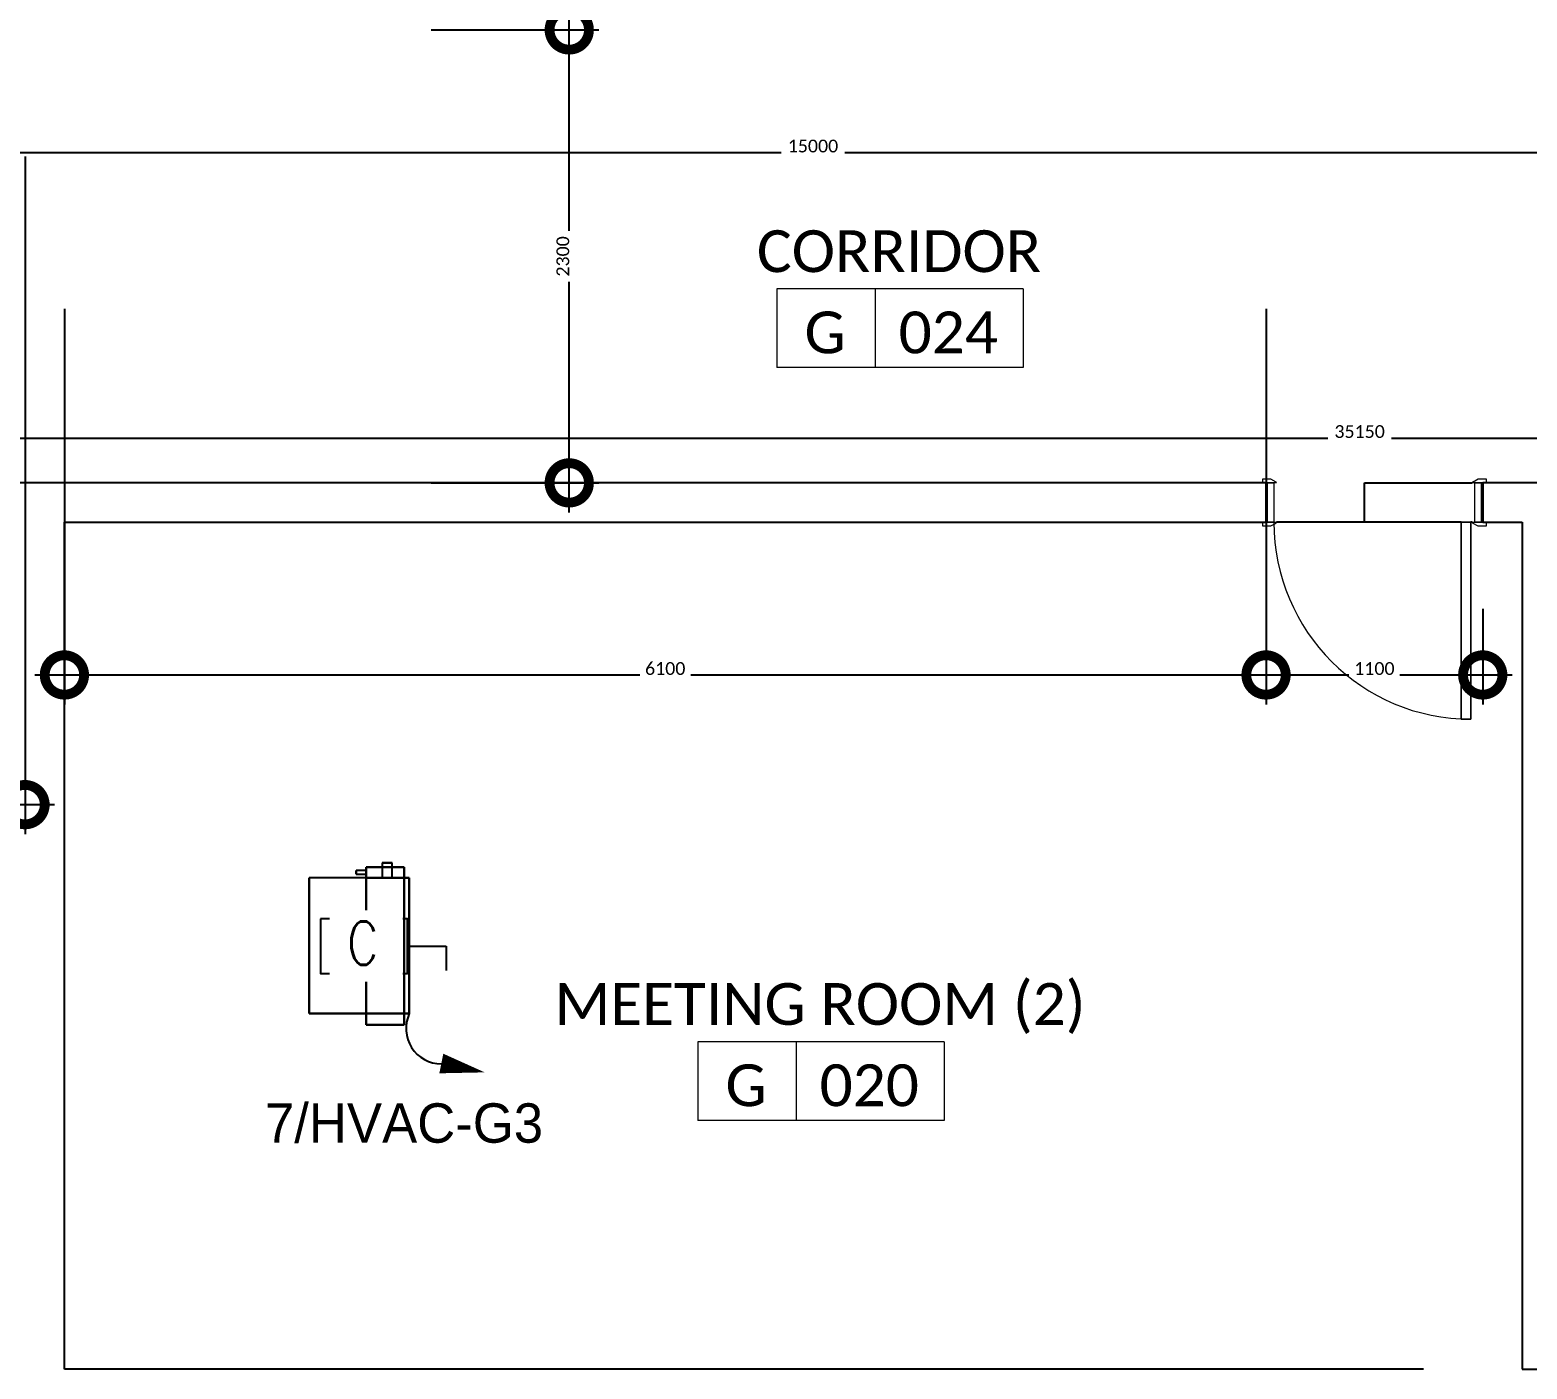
# Model space of a CAD drawing. Header units: metres. Extents: x 22.6 to 101.3, y 9.4 to 67.4.
# Drawn here: x 40.32 to 47.92, y 18.65 to 25.45 of the extents above; entities that cross this region are included whole.
import ezdxf

# ---------------------------------------------------------------- set-up
doc = ezdxf.new("R2010")
doc.units = ezdxf.units.M
doc.set_wipeout_variables(frame=1)
doc.linetypes.add('ECG_Line-Ptrn-Sold', pattern=[9144.001, 9144, -0.001])
for name, color, linetype in [('00', 252, 'Continuous'), ('E- symbol Disc', 7, 'Continuous'), ('HVAC', 1, 'Continuous'), ('LEGEND$0$E-SOCKET', 3, 'Continuous')]:
    doc.layers.add(name, color=color, linetype=linetype)
for name, color, linetype, lineweight in [('A-DIM', 7, 'Continuous', 5), ('A-DOOR', 5, 'Continuous', 5), ('A-TEXT', 7, 'ECG_Line-Ptrn-Sold', 13), ('M-EQPM', 1, 'Continuous', 25)]:
    doc.layers.add(name, color=color, linetype=linetype, lineweight=lineweight)
doc.styles.add('Calibri', font='calibri.ttf', dxfattribs={"height": 0.212639})
doc.styles.add('ROMANS1', font='romans.shx', dxfattribs={"width": 0.8, "height": 250})
doc.dimstyles.new('ECG_Dimn-Detl-100', dxfattribs={"dimscale": 0.3048, "dimtxt": 0.25, "dimasz": 1.312336, "dimexe": 0.492126, "dimexo": 0.0625, "dimgap": 0, "dimtad": 1, "dimdec": 0, "dimlfac": 1000, "dimzin": 0, "dimdsep": 46, "dimtxsty": 'Calibri', "dimblk1": 'DOTSMALL', "dimblk2": 'DOTSMALL', "dimsah": 1, "dimcen": 0.09, "dimdle": 0.492126, "dimazin": 0, "dimtfac": 1, "dimtdec": 4, "dimtix": 1, "dimtmove": 0, "dimatfit": 3, "dimfxl": 0.492126, "dimfxlon": 1, "dimtvp": 1, "dimtolj": 1, "dimtzin": 0, "dimarcsym": 2})
doc.dimstyles.new('ECG_Dimn-Detl-100_2', dxfattribs={"dimscale": 0.3048, "dimtxt": 0.25, "dimasz": 1.312336, "dimexe": 0.492126, "dimexo": 0.0625, "dimgap": 0, "dimtad": 1, "dimdec": 0, "dimlfac": 1000, "dimzin": 0, "dimdsep": 46, "dimtxsty": 'Calibri', "dimblk1": 'DOTSMALL', "dimblk2": 'DOTSMALL', "dimsah": 1, "dimcen": 0.09, "dimdle": 0.492126, "dimazin": 0, "dimtfac": 1, "dimtdec": 4, "dimtix": 1, "dimtmove": 0, "dimatfit": 3, "dimfxl": 0.492126, "dimfxlon": 1, "dimtvp": 1, "dimtolj": 1, "dimtzin": 0, "dimarcsym": 2})

# ---------------------------------------------------------------- blocks, each defined once
blk = doc.blocks.new('ECG_ Door-Single Leaf-Gnrc - 1100x2200 mm-2068461-GROUND FLOOR PLAN')
at = {"layer": 'A-DOOR'}
for p, q in [((-0.567, 0.12), (-0.527, 0.12)), ((-0.567, 0.1), (-0.567, 0.12)), ((-0.497, 0.1), (-0.55, 0.1)), ((-0.542, 0.1), (-0.51, 0.1)), ((-0.542, -0.1), (-0.542, 0.1)), ((-0.527, 0.12), (-0.501, 0.106)), ((-0.51, 0.1), (-0.51, -0.1)), ((0.55, 0.1), (0.497, 0.1)), ((0.501, 0.106), (0.527, 0.12)), ((0.51, 0.1), (0.542, 0.1)), ((0.51, -0.1), (0.51, 0.1)), ((0.527, 0.12), (0.567, 0.12)), ((0.542, 0.1), (0.542, -0.1)), ((0.567, 0.12), (0.567, 0.1)), ((-0.567, -0.12), (-0.567, -0.1)), ((-0.527, -0.12), (-0.567, -0.12)), ((-0.55, -0.1), (-0.497, -0.1)), ((-0.51, -0.1), (-0.542, -0.1)), ((-0.501, -0.106), (-0.527, -0.12)), ((0.44, -0.1), (0.49, -0.1)), ((0.44, -1.1), (0.44, -0.1)), ((0.44, -0.1), (0.44, -1.1)), ((0.49, -0.1), (0.44, -0.1)), ((0.49, -0.1), (0.49, -1.1)), ((0.49, -1.1), (0.49, -0.1)), ((0.497, -0.1), (0.55, -0.1)), ((0.527, -0.12), (0.501, -0.106)), ((0.542, -0.1), (0.51, -0.1)), ((0.567, -0.12), (0.527, -0.12)), ((0.567, -0.1), (0.567, -0.12)), ((0.49, -1.1), (0.44, -1.1)), ((0.44, -1.1), (0.49, -1.1))]:
    blk.add_line(p, q, dxfattribs=at)
for centre, radius, start, end in [((-0.505, 0.099), 0.00806, 7.12502, 60.25512), ((0.505, 0.099), 0.00806, 119.74488, 172.87498), ((0.49, -0.1), 1, 180, 270), ((-0.505, -0.099), 0.00806, 299.74488, 352.87498), ((0.505, -0.099), 0.00806, 187.12502, 240.25512)]:
    blk.add_arc(centre, radius, start, end, dxfattribs=at)
blk = doc.blocks.new('ECG_G-Tag-Room - ECG_G-Tag-Room-Engl-1568319-GROUND FLOOR PLAN')
at = {"layer": 'A-TEXT'}
for p, q in [((-0.00625, 0), (-0.00625, -0.004)), ((0.00625, 0), (-0.00625, 0)), ((-0.00125, -0.004), (-0.00125, 0)), ((0.00625, 0), (0.00625, -0.004)), ((0.00625, -0.004), (-0.00625, -0.004))]:
    blk.add_line(p, q, dxfattribs=at)
blk = doc.blocks.new('_DotSmall')
at = {"color": 0, "linetype": 'ByBlock', "const_width": 0.5}
blk.add_lwpolyline([(-0.0625, 0, 1), (0.0625, 0, 1)], format="xyb", close=True, dxfattribs=at)
blk = doc.blocks.new('ECG_MECHEQ-Split Unit-Concealed-Horizontal-Plenum-2Pipe _4_ - CSU-03-1692105-GROUND FLOOR PLAN')
at = {"layer": 'M-EQPM'}
for p, q in [((-192.6, 147.6), (497.4, 147.6)), ((497.4, 147.6), (-192.6, 147.6)), ((-192.6, 147.6), (-192.6, 147.6)), ((-192.6, 147.6), (-192.6, -141.3)), ((-192.6, -141.3), (-192.6, 147.6)), ((497.4, 147.6), (497.4, 147.6)), ((497.4, -141.3), (497.4, 147.6)), ((497.4, -141.3), (497.4, 147.6)), ((550.3, -141.3), (-249.7, -141.3)), ((-249.7, -141.3), (-249.7, -335)), ((-249.7, -335), (-249.7, -141.3)), ((-249.7, -141.3), (550.3, -141.3)), ((-249.7, -141.3), (-249.7, -141.3)), ((497.4, -141.3), (-192.6, -141.3)), ((-192.6, -141.3), (-192.6, -335)), ((-192.6, -335), (-192.6, -141.3)), ((-192.6, -141.3), (497.4, -141.3)), ((-192.6, -141.3), (-192.6, -141.3)), ((-192.6, -141.3), (-192.6, -141.3)), ((-192.6, -141.3), (497.4, -141.3)), ((497.4, -141.3), (-192.6, -141.3)), ((497.4, -335), (497.4, -141.3)), ((497.4, -141.3), (497.4, -335)), ((497.4, -141.3), (497.4, -141.3)), ((497.4, -141.3), (497.4, -141.3)), ((515.3, -90.5), (515.3, -141.3)), ((515.3, -90.5), (534.4, -90.5)), ((534.4, -90.5), (515.3, -90.5)), ((515.3, -141.3), (534.4, -141.3)), ((534.4, -141.3), (515.3, -141.3)), ((534.4, -141.3), (534.4, -90.5)), ((550.3, -335), (550.3, -141.3)), ((550.3, -141.3), (550.3, -335)), ((550.3, -141.3), (550.3, -141.3)), ((573.4, -222.8), (497.4, -222.8)), ((497.4, -272.8), (497.4, -222.8)), ((497.4, -222.8), (497.4, -272.8)), ((573.4, -272.8), (573.4, -222.8)), ((573.4, -222.8), (573.4, -272.8)), ((497.4, -272.8), (573.4, -272.8)), ((-249.7, -335), (550.3, -335)), ((550.3, -335), (-249.7, -335)), ((-249.7, -335), (-249.7, -335)), ((497.4, -335), (-192.6, -335)), ((-192.6, -335), (-192.6, -360.4)), ((-192.6, -360.4), (-192.6, -335)), ((-192.6, -335), (497.4, -335)), ((-192.6, -335), (-192.6, -335)), ((-192.6, -335), (497.4, -335)), ((497.4, -335), (-192.6, -335)), ((-192.6, -335), (-192.6, -335)), ((-192.6, -360.4), (497.4, -360.4)), ((497.4, -360.4), (-192.6, -360.4)), ((-192.6, -360.4), (-192.6, -360.4)), ((497.4, -360.4), (497.4, -335)), ((497.4, -335), (497.4, -360.4)), ((497.4, -335), (497.4, -335)), ((497.4, -335), (497.4, -335)), ((497.4, -360.4), (497.4, -360.4)), ((550.3, -335), (550.3, -335))]:
    blk.add_line(p, q, dxfattribs=at)
blk = doc.blocks.new('A$C7b4cc595')
at = {"layer": 'M-EQPM', "rotation": 89.99999999999967}
blk.add_blockref('ECG_MECHEQ-Split Unit-Concealed-Horizontal-Plenum-2Pipe _4_ - CSU-03-1692105-GROUND FLOOR PLAN', (-45709.6, -34002.4), dxfattribs=at)
blk = doc.blocks.new('*U837')
at = {"layer": 'HVAC', "color": 0}
for p, q in [((0.0594, 0.0955), (0.0594, 0.1792)), ((0.0594, 0.1792), (0.1123, 0.1792))]:
    blk.add_line(p, q, dxfattribs=at)
blk.add_lwpolyline([(0, -0.0935), (0.1187, -0.0935), (0.1187, 0.0955), (0, 0.0955)], close=True, dxfattribs=at)
at = {"color": 0}
blk.add_wipeout([(-0.0179, 0.0845), (0.1368, 0.0845), (0.1368, -0.0738), (-0.0179, -0.0738)], dxfattribs=at).dxf.layer = 'Defpoints'

msp = doc.modelspace()

# ---------------------------------------------------------------- linework, layer by layer
at = {"layer": '00', "color": 252}
for p, q in [((46.5939, 23.1473), (40.0939, 23.1473)), ((46.5939, 22.9473), (46.5939, 23.1473)), ((47.0939, 22.9473), (47.0939, 23.1473)), ((47.0939, 23.1473), (47.6409, 23.1473)), ((48.2939, 23.1473), (47.6939, 23.1473)), ((47.6939, 23.1473), (47.6939, 22.9473)), ((40.4939, 18.6473), (40.4939, 22.9473)), ((40.4939, 22.9473), (46.5939, 22.9473)), ((47.5839, 22.9473), (46.6469, 22.9473)), ((47.6409, 22.9473), (47.6339, 22.9473)), ((47.6939, 22.9473), (47.8939, 22.9473)), ((47.8939, 22.9473), (47.8939, 18.6473)), ((47.3939, 18.6473), (40.4939, 18.6473)), ((47.8939, 18.6473), (48.0939, 18.6473))]:
    msp.add_line(p, q, dxfattribs=at)
at = {"layer": 'HVAC'}
msp.add_lwpolyline([(42.4073, 20.1989, 0.1015, 0, 0), (42.6275, 20.154, 0, 0, 0)], format="xyseb", dxfattribs=at)
msp.add_arc((42.408, 20.3768), 0.1799, 155.19292, 269.88259, dxfattribs=at)

# ---------------------------------------------------------------- block references
at = {"layer": '00', "color": 252, "xscale": 99.99999999999993, "yscale": 99.99999999999993, "zscale": 99.99999999999993}
for p in [(44.7358, 24.1325), (44.3346, 20.3097)]:
    msp.add_blockref('ECG_G-Tag-Room - ECG_G-Tag-Room-Engl-1568319-GROUND FLOOR PLAN', p, dxfattribs=at)
at = {"layer": '00', "color": 252}
msp.add_blockref('ECG_ Door-Single Leaf-Gnrc - 1100x2200 mm-2068461-GROUND FLOOR PLAN', (47.1439, 23.0473), dxfattribs=at)
at = {"layer": 'HVAC', "xscale": 0.001, "yscale": 0.001, "zscale": 0.001}
msp.add_blockref('A$C7b4cc595', (87.5939, 54.6473), dxfattribs=at)

# ---------------------------------------------------------------- texts
at = {"layer": '00', "color": 252, "attachment_point": 2, "line_spacing_factor": 1.156427, "style": 'Calibri'}
for s, insert, char_height, width in [('CORRIDOR', (44.7309, 24.4301), 0.21264, 1.752), ('\\fCalibri|b0|i0|c178|p34|;G', (44.3554, 24.0176), 0.212639, 0.255), ('024', (44.9809, 24.0176), 0.21264, 0.612), ('MEETING ROOM (2)', (44.3297, 20.6074), 0.212639, 3.276), ('\\fCalibri|b0|i0|c178|p34|;G', (43.9542, 20.1948), 0.212639, 0.255), ('020', (44.5797, 20.1948), 0.21264, 0.612)]:
    msp.add_mtext(s, dxfattribs=dict(at, insert=insert, char_height=char_height, width=width))
at = {"layer": 'HVAC', "color": 40, "true_color": 0xf8d731, "insert": (41.5119, 19.9967), "char_height": 0.2, "attachment_point": 1}
msp.add_mtext_dynamic_manual_height_columns('7/HVAC-G3', width=0.006099, gutter_width=1, heights=[0], dxfattribs=at)

# ---------------------------------------------------------------- dimensions: what is measured, and where the dimension line sits
at = {"layer": 'A-DIM'}
msp.add_linear_dim(base=(43.0567, 25.4473), p1=(42.9067, 23.1473), p2=(42.9067, 25.4473), angle=90, dimstyle='ECG_Dimn-Detl-100', override={"dimpost": '<>', "dimfxl": 2.3}, dxfattribs=at).render()
for base, p1, p2, dimstyle, override in [((51.7939, 24.8251), (36.7939, 24.9751), (51.7939, 24.9751), 'ECG_Dimn-Detl-100', {"dimpost": '<>', "dimfxl": 15}), ((64.6439, 23.3752), (29.4939, 23.5252), (64.6439, 23.5252), 'ECG_Dimn-Detl-100', {"dimpost": '<>', "dimfxl": 35.15}), ((46.5939, 22.1719), (40.4939, 22.3219), (46.5939, 22.3219), 'ECG_Dimn-Detl-100_2', {"dimpost": '<>', "dimfxl": 6.1}), ((47.6939, 22.1719), (46.5939, 22.3219), (47.6939, 22.3219), 'ECG_Dimn-Detl-100_2', {"dimpost": '<>', "dimfxl": 1.1}), ((40.2939, 21.5134), (29.4939, 21.6634), (40.2939, 21.6634), 'ECG_Dimn-Detl-100', {"dimpost": '<>', "dimfxl": 10.8})]:
    msp.add_linear_dim(base=base, p1=p1, p2=p2, dimstyle=dimstyle, override=override, dxfattribs=at).render()

# ---------------------------------------------------------------- next in the draw order: block references
at = {"layer": 'LEGEND$0$E-SOCKET', "xscale": 2.336255999999227, "yscale": 2.336255999999227, "zscale": 2.336255999999227, "rotation": 270}
msp.add_blockref('*U837', (42.0132, 20.9341), dxfattribs=at)

# ---------------------------------------------------------------- next in the draw order: texts
at = {"layer": 'E- symbol Disc', "linetype": 'Continuous', "ltscale": 0.5, "style": 'ROMANS1', "width": 0.8}
msp.add_text('C', height=0.22, dxfattribs=at).set_placement((41.9295, 20.7008))

doc.saveas('drawing.dxf')
